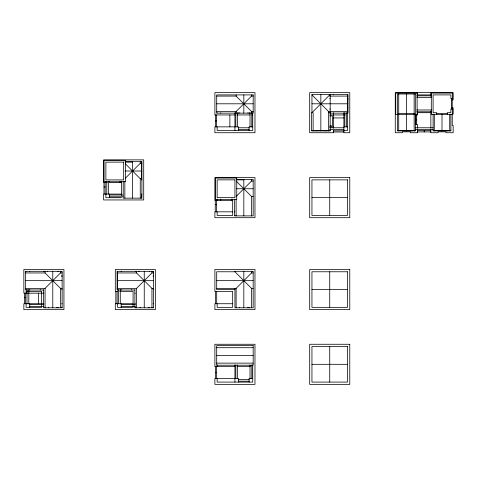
<?xml version="1.0" encoding="UTF-8"?>
<svg xmlns="http://www.w3.org/2000/svg" width="477" height="477" viewBox="0 0 477 477"><rect width="100%" height="100%" fill="white"/><g stroke="black" fill="none" stroke-linecap="round" stroke-linejoin="round"><path stroke-width="0.72" d="M125.362 178.213L140.262 163.313L140.262 161.673M45.076 307.79L45.076 288.37L60.496 272.957L62.129 272.957M216.695 111.505L236.121 111.505L251.534 96.092L253.174 96.092M329.732 94.452L329.732 94.905L311.946 112.691L311.946 94.452L347.971 94.452L347.971 113.138L329.732 113.138M136.535 307.79L136.535 288.37L151.948 272.957L153.588 272.957M236.121 196.458L251.534 181.045L251.534 179.412M236.121 307.79L236.121 288.37L251.534 272.957L253.174 272.957M329.732 94.905L330.185 94.905L330.185 130.925L311.493 130.925L311.493 112.691L313.133 112.691L313.133 130.925M417.578 94.905L430.85 94.905M416.803 95.805L431.625 95.805M216.695 96.092L236.121 96.092L251.534 111.505L251.534 113.138M329.732 96.092L347.971 96.092M416.803 97.612L431.625 97.612M329.732 98.512L330.185 98.512M347.518 98.512L347.971 98.512M347.518 99.699L347.971 99.699M452.25 99.872L453.15 99.872L453.15 92.645L395.278 92.645L395.278 132.731L402.499 132.731L402.499 131.831L410.357 131.831L410.357 132.731L417.578 132.731L417.578 129.804M216.695 103.795L253.174 103.795M311.946 103.795L347.971 103.795M452.25 107.724L453.15 107.724L453.15 114.045L452.25 114.045L452.25 125.511L453.15 125.511L453.15 132.731L445.929 132.731L445.929 131.831L438.071 131.831L438.071 132.731L430.85 132.731L430.85 129.798M347.518 107.891L347.971 107.891M329.732 109.078L330.185 109.078M416.803 109.978L431.625 109.978M251.534 111.505L253.174 111.505M311.946 94.905L328.546 111.505L347.971 111.505M416.803 111.785L431.625 111.785M328.546 112.691L330.185 112.691M417.578 112.691L430.85 112.691M436.717 113.592L447.283 113.592M234.934 114.945L214.888 114.945L214.888 92.645L254.974 92.645L254.974 132.731L214.888 132.731L214.888 126.864L238.548 126.864L238.548 130.477M237.087 114.945L250.014 114.945M251.814 114.945L252.721 114.945M330.12 114.945L345.354 114.945M415.324 114.945L417.578 114.945L417.578 111.207M329.792 115.911L332.38 115.911L332.38 125.904L329.792 125.904M333.345 117.926L343.905 117.926M415.771 119.775L416.677 119.775M215.521 120.908L216.516 120.908M415.324 124.604L417.578 124.604L417.578 128.319M252.721 126.864L249.107 126.864L249.107 130.477M329.732 126.864L333.345 126.864M343.905 126.864L347.518 126.864M238.548 127.764L249.107 127.764M329.732 127.764L343.905 127.764M415.324 127.764L433.104 127.764M238.548 129.571L249.107 129.571M329.732 129.571L343.905 129.571M415.324 129.571L433.104 129.571M311.493 130.477L330.185 130.477M343.905 130.477L347.518 130.477L347.518 94.452M397.538 130.477L415.324 130.477M433.104 130.477L450.89 130.477M417.578 130.656L430.85 130.656M333.345 130.835L343.905 130.835M417.578 131.92L430.85 131.92M333.345 132.01L343.905 132.01M125.147 161.673L141.902 161.673L141.902 198.152L123.215 198.152L123.215 181.332M125.147 162.126L132.558 162.126M141.448 162.126L141.902 162.126M140.262 163.313L141.902 163.313M125.147 171.016L141.902 171.016M125.23 163.694L140.262 178.726L141.902 178.726M236.413 179.412L253.174 179.412L253.174 215.884L234.481 215.884L234.481 199.064M236.413 179.859L243.825 179.859M141.902 179.912L141.448 179.912L141.448 161.673M251.534 181.045L253.174 181.045M107.325 182.619L103.622 182.619L103.622 159.867L143.708 159.867L143.708 199.952L103.622 199.952L103.622 194.085L121.408 194.085M121.408 182.619L109.489 182.619L109.489 181.266M103.98 186.996L105.155 186.996M236.413 188.755L253.174 188.755M141.902 194.085L141.448 194.085L141.448 198.152M109.489 194.992L122.953 194.992M236.503 181.433L251.534 196.458L253.174 196.458M109.489 196.792L122.953 196.792M311.946 197.645L347.518 197.645M121.408 197.699L105.876 197.699L105.876 194.085M232.675 200.358L214.888 200.358L214.888 177.605L254.974 177.605L254.974 217.691L214.888 217.691L214.888 211.824L232.675 211.824M215.252 204.734L216.427 204.734M234.481 211.824L234.934 211.824M234.481 215.431L234.934 215.431M25.657 271.771L26.11 271.771M117.115 271.771L117.563 271.771L117.563 290.004M251.534 307.79L251.534 288.37L234.934 271.771L216.695 271.771L216.695 289.557L234.934 289.557M25.657 272.957L45.076 272.957L60.496 288.37L60.496 307.79M117.115 272.957L136.535 272.957L151.948 288.37L151.948 307.79M61.676 275.378L62.129 275.378M153.135 275.378L153.588 275.378M61.676 276.565L62.129 276.565M153.135 276.565L153.588 276.565M25.657 280.661L62.129 280.661M117.115 280.661L153.588 280.661M216.695 280.661L253.174 280.661M25.657 288.37L45.076 288.37M60.496 288.37L62.129 288.37M117.115 288.37L136.535 288.37M151.948 288.37L153.588 288.37M216.695 288.37L236.121 288.37M251.534 288.37L253.174 288.37M61.676 289.557L62.129 289.557M153.135 289.557L153.588 289.557M311.946 289.557L347.518 289.557M43.443 290.004L25.657 290.004L25.657 271.318L62.129 271.318L62.129 307.79L43.443 307.79L43.443 289.557M134.902 290.004L117.115 290.004L117.115 271.318L153.588 271.318L153.588 307.79L134.902 307.79L134.902 289.557M117.563 291.364L115.309 291.364L115.309 269.511L155.395 269.511L155.395 309.597L115.309 309.597L115.309 303.73L133.095 303.73M119.781 291.364L133.095 291.364L133.095 307.343L117.563 307.343L117.563 303.73M43.896 293.164L23.85 293.164L23.85 269.511L63.936 269.511L63.936 309.597L23.85 309.597L23.85 303.73L43.896 303.73M134.902 293.164L135.349 293.164M24.393 297.547L25.657 297.547M61.676 303.73L62.129 303.73M134.902 303.73L135.349 303.73M153.135 303.73L153.588 303.73M232.675 303.73L214.888 303.73L214.888 309.597L254.974 309.597L254.974 269.511L214.888 269.511L214.888 291.364L232.675 291.364L232.675 307.343L217.148 307.343L217.148 303.73M29.717 304.63L43.896 304.63M121.176 304.63L135.349 304.63M29.717 306.437L43.896 306.437M121.176 306.437L135.349 306.437M61.676 307.343L62.129 307.343M134.902 307.343L135.349 307.343M153.135 307.343L153.588 307.343M216.695 347.709L253.174 347.709M216.695 355.419L253.174 355.419M216.695 363.122L253.174 363.122M311.946 364.309L347.518 364.309M234.934 366.569L214.888 366.569L214.888 344.269L254.974 344.269L254.974 384.355L214.888 384.355L214.888 378.488L238.548 378.488L238.548 382.095M237.158 366.569L250.497 366.569M215.521 372.525L216.606 372.525M252.721 378.488L249.107 378.488L249.107 382.095M238.548 379.388L249.107 379.388M238.548 381.195L249.107 381.195M452.22 98.512L452.22 109.078M451.618 98.512L451.618 109.078M450.89 114.104L450.89 130.925L433.104 130.925L433.104 114.104M449.71 114.146L449.71 130.925M447.283 114.498L447.283 112.691L450.89 112.691L450.89 109.078L452.697 109.078L452.697 114.498L431.303 114.498L431.303 93.098L452.697 93.098L452.697 98.512L450.89 98.512L450.89 94.905L433.104 94.905L433.104 112.691L436.717 112.691L436.717 114.498M447.283 130.477L447.283 130.925M446.096 130.477L446.096 130.925M442 114.146L442 130.925M437.904 130.477L437.904 130.925M434.291 114.146L434.291 130.925M430.85 92.645L430.85 96.384M430.85 111.207L430.85 128.313M424.214 130.656L424.214 131.92M417.578 92.645L417.578 96.384M416.677 114.945L416.677 124.604M415.771 114.945L415.771 124.604M415.324 114.104L415.324 130.925L397.538 130.925L397.538 114.104M414.137 93.999L414.137 113.592M414.137 114.146L414.137 130.925M411.711 130.477L411.711 130.925M410.524 130.477L410.524 130.925M406.428 93.999L406.428 113.592M406.428 114.146L406.428 130.925M402.332 130.477L402.332 130.925M398.718 93.999L398.718 113.592M398.718 114.146L398.718 130.925M346.612 112.691L346.612 126.864M344.811 112.691L344.811 126.864M343.905 112.691L343.905 132.731L349.772 132.731L349.772 92.645L309.686 92.645L309.686 132.731L333.345 132.731L333.345 130.477M333.345 94.452L333.345 94.905M333.345 112.691L333.345 128.307M329.732 179.859L329.732 215.431M329.732 271.771L329.732 307.343M329.732 346.523L329.732 382.095M328.546 111.505L328.546 130.925M326.119 130.477L326.119 130.925M324.932 130.477L324.932 130.925M320.836 94.452L320.836 130.925M316.746 130.477L316.746 130.925M252.721 112.691L252.721 130.477L217.148 130.477L217.148 126.864M252.721 271.318L252.721 271.771M252.721 364.875L252.721 382.095L217.148 382.095L217.148 378.488M251.814 112.691L251.814 126.864M251.814 365.018L251.814 378.488M251.534 94.905L251.534 96.092M251.534 196.458L251.534 215.884M251.534 271.318L251.534 272.957M251.48 112.691L251.48 113.138M250.014 112.691L250.014 126.864M250.014 365.018L250.014 378.488M249.107 112.691L249.107 113.138M249.107 307.343L249.107 307.79M247.921 112.691L247.921 113.138M247.921 307.343L247.921 307.79M243.825 94.905L243.825 113.138M243.825 179.412L243.825 215.884M243.825 271.318L243.825 307.79M239.728 112.691L239.728 113.138M239.728 307.343L239.728 307.79M238.548 112.691L238.548 113.138M237.641 112.691L237.641 126.864M237.641 365.018L237.641 378.488M236.121 94.905L236.121 96.092M236.121 111.505L236.175 113.138M236.121 199.338L236.121 215.884M235.835 112.691L235.835 126.864M235.835 365.018L235.835 378.488M234.934 112.691L234.934 130.477M234.934 271.771L234.934 271.318L253.174 271.318L253.174 307.79L234.934 307.79L234.934 288.37M234.934 364.875L234.934 382.095M232.675 198.998L232.675 215.431L217.148 215.431L217.148 211.824M231.321 198.998L231.321 200.358M229.878 114.945L229.878 126.864M220.762 112.691L220.762 113.138M220.762 198.998L220.762 200.358M217.148 112.691L217.148 113.138M217.148 198.998L217.148 200.358M217.148 364.875L217.148 366.569M216.695 291.364L216.695 303.73M216.606 366.569L216.606 378.488M216.516 114.945L216.516 126.864M216.427 200.358L216.427 211.824M215.521 114.945L215.521 126.864M215.521 366.569L215.521 378.488M215.431 291.364L215.431 303.73M215.252 200.358L215.252 211.824M153.135 271.318L153.135 271.771M151.948 271.318L151.948 272.957M149.528 271.318L149.528 271.771M149.528 307.343L149.528 307.79M148.341 307.343L148.341 307.79M144.245 271.318L144.245 307.79M140.262 178.726L140.262 198.152M140.149 307.343L140.149 307.79M138.962 271.318L138.962 271.771M136.535 271.318L136.535 272.957M135.349 271.318L135.349 271.771M132.558 161.673L132.558 198.152M131.741 289.557L131.741 290.004M124.849 181.606L124.849 198.152M121.408 181.266L121.408 195.546M121.176 271.318L121.176 271.771M121.176 289.557L121.176 290.004M121.176 303.73L121.176 307.343M120.276 289.557L120.276 303.73M120.055 181.266L120.055 182.619M118.469 289.557L118.469 303.73M117.115 291.364L117.115 303.73M115.851 291.364L115.851 303.73M109.489 194.085L109.489 197.699M108.589 181.332L108.589 194.085M106.782 181.332L106.782 194.085M105.876 181.266L105.876 182.619M105.155 182.619L105.155 194.085M103.98 182.619L103.98 194.085M61.676 271.318L61.676 271.771M60.496 271.318L60.496 272.957M58.069 271.318L58.069 271.771M58.069 307.343L58.069 307.79M56.882 307.343L56.882 307.79M52.786 271.318L52.786 307.79M48.69 307.343L48.69 307.79M47.503 271.318L47.503 271.771M45.076 271.318L45.076 272.957M43.896 271.318L43.896 271.771M40.283 289.557L40.283 290.004M38.476 293.164L38.476 303.73M29.717 271.318L29.717 271.771M29.717 289.557L29.717 290.004M29.717 303.73L29.717 307.343M28.817 289.557L28.817 303.73M27.01 289.557L27.01 303.73M26.11 289.557L26.11 290.004M26.11 293.164L26.11 291.364L41.636 291.364L41.636 307.343L26.11 307.343L26.11 303.73M25.657 293.164L25.657 303.73M24.393 293.164L24.393 303.73M417.125 93.098L395.731 93.098L395.731 114.498L417.125 114.498L417.125 93.098M415.324 93.999L397.538 93.999L397.538 113.592L415.324 113.592L415.324 93.999M253.174 94.905L216.695 94.905L216.695 113.138L253.174 113.138L253.174 94.905M125.469 160.32L104.069 160.32L104.069 181.719L125.469 181.719L125.469 160.32M123.662 162.126L105.876 162.126L105.876 179.912L123.662 179.912L123.662 162.126M349.772 177.605L309.686 177.605L309.686 217.691L349.772 217.691L349.772 177.605M236.741 178.052L215.342 178.052L215.342 199.452L236.741 199.452L236.741 178.052M234.934 179.859L217.148 179.859L217.148 197.645L234.934 197.645L234.934 179.859M347.518 179.859L311.946 179.859L311.946 215.431L347.518 215.431L347.518 179.859M349.772 269.511L309.686 269.511L309.686 309.597L349.772 309.597L349.772 269.511M347.518 271.771L311.946 271.771L311.946 307.343L347.518 307.343L347.518 271.771M349.772 344.269L309.686 344.269L309.686 384.355L349.772 384.355L349.772 344.269M253.174 345.622L216.695 345.622L216.695 365.215L253.174 365.215L253.174 345.622M347.518 346.523L311.946 346.523L311.946 382.095L347.518 382.095L347.518 346.523"/></g></svg>
